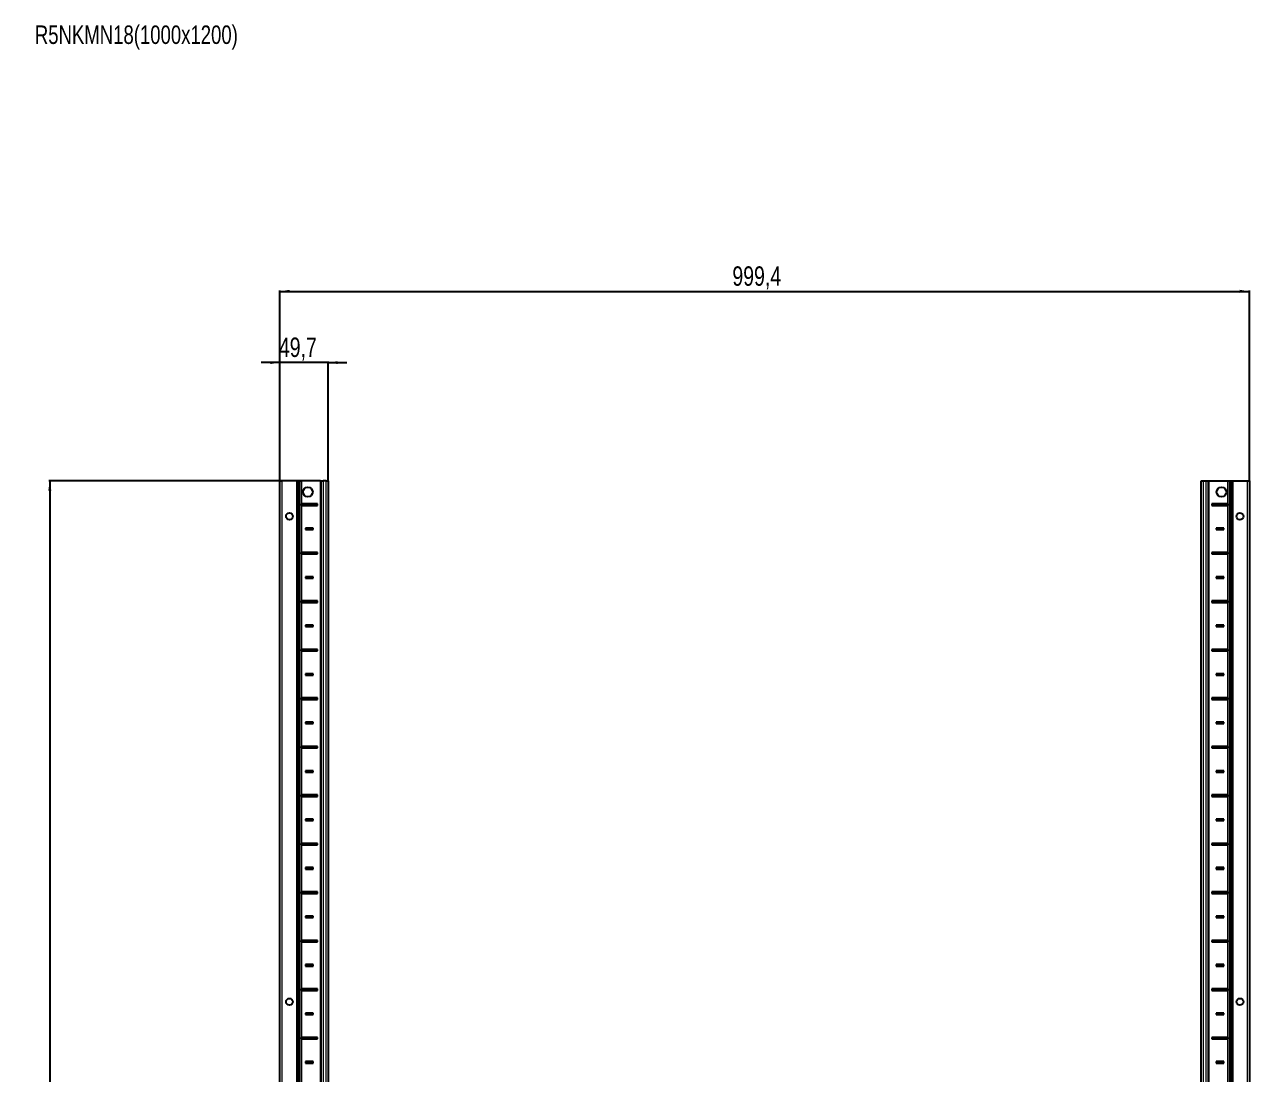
# Model space of a CAD drawing. Header units: millimetres. Extents: x -199 to 5173, y -2447 to 1507.
# Drawn here: x -199 to 1063, y 235 to 1318 of the extents above; entities that cross this region are included whole.
import ezdxf

# ---------------------------------------------------------------- set-up
doc = ezdxf.new("R2010")
doc.units = ezdxf.units.MM
doc.layers.add('FORMAT', color=7, linetype='Continuous')
doc.styles.add('SLDTEXTSTYLE0', font='TXT', dxfattribs={"width": 0.75})
doc.dimstyles.new('SLDDIMSTYLE0', dxfattribs={"dimtxt": 20, "dimasz": 10, "dimexe": 0, "dimexo": 0.0625, "dimgap": 5, "dimtad": 2, "dimdec": 1, "dimrnd": 1e-09, "dimzin": 12, "dimdsep": 46, "dimtxsty": 'SLDTEXTSTYLE0', "dimsah": 1, "dimcen": 0.09, "dimadec": 0, "dimazin": 3, "dimtfac": 1, "dimtofl": 0, "dimtmove": 0, "dimatfit": 3, "dimfxl": 0, "dimfrac": 2, "dimtolj": 1, "dimtzin": 12, "dimarcsym": 0})
doc.dimstyles.new('SLDDIMSTYLE1', dxfattribs={"dimtxt": 20, "dimasz": 10, "dimexe": 0, "dimexo": 0.0625, "dimgap": 5, "dimtad": 2, "dimdec": 1, "dimrnd": 1e-09, "dimzin": 12, "dimdsep": 46, "dimtxsty": 'SLDTEXTSTYLE0', "dimsah": 1, "dimcen": 0.09, "dimadec": 0, "dimazin": 3, "dimtfac": 1, "dimtmove": 0, "dimatfit": 0, "dimfxl": 0, "dimfrac": 2, "dimtolj": 1, "dimtzin": 12, "dimarcsym": 0})

# ---------------------------------------------------------------- blocks, each defined once
blk = doc.blocks.new('_D')
at = {"layer": 'FORMAT'}
for p, q in [((86.4, 847.2), (-174.2, 847.2)), ((-173.2, 847.2), (-173.2, -851.8)), ((86.4, -851.8), (-174.2, -851.8))]:
    blk.add_line(p, q, dxfattribs=at)
for points in [[(-173.2, 847.2), (-174.7, 837.2), (-171.6, 837.2)], [(-173.2, -851.8), (-171.6, -841.8), (-174.7, -841.8)]]:
    blk.add_solid(points, dxfattribs=at)
at = {"layer": 'FORMAT', "insert": (-198.9, -31.8), "char_height": 20, "attachment_point": 1, "rotation": 90, "style": 'SLDTEXTSTYLE0'}
blk.add_mtext('1699', dxfattribs=at)
blk = doc.blocks.new('_D_1')
at = {"layer": 'FORMAT'}
for p, q in [((64, 847.2), (64, 1043.6)), ((64, 1042.6), (1063.4, 1042.6)), ((1063.4, 847.2), (1063.4, 1043.6))]:
    blk.add_line(p, q, dxfattribs=at)
for points in [[(64, 1042.6), (74, 1041.1), (74, 1044.2)], [(1063.4, 1042.6), (1053.4, 1044.2), (1053.4, 1041.1)]]:
    blk.add_solid(points, dxfattribs=at)
at = {"layer": 'FORMAT', "insert": (530.4, 1068.4), "char_height": 20, "attachment_point": 1, "style": 'SLDTEXTSTYLE0'}
blk.add_mtext('999,4', dxfattribs=at)
blk = doc.blocks.new('_D_2')
at = {"layer": 'FORMAT'}
for p, q in [((64, 969.2), (44.7, 969.2)), ((64, 847.2), (64, 970.2)), ((113.7, 969.2), (64, 969.2)), ((113.7, 847.2), (113.7, 970.2)), ((113.7, 969.2), (132.9, 969.2))]:
    blk.add_line(p, q, dxfattribs=at)
for points in [[(64, 969.2), (54, 970.7), (54, 967.7)], [(113.7, 969.2), (123.7, 967.7), (123.7, 970.7)]]:
    blk.add_solid(points, dxfattribs=at)
at = {"layer": 'FORMAT', "insert": (63, 995), "char_height": 20, "attachment_point": 1, "style": 'SLDTEXTSTYLE0'}
blk.add_mtext('49,7', dxfattribs=at)

msp = doc.modelspace()

# ---------------------------------------------------------------- linework, layer by layer
at = {"color": 7, "linetype": 'Continuous', "lineweight": 25}
for p, q in [((63.98, -851.79), (63.98, 847.21)), ((63.98, 847.21), (65.98, 847.21)), ((81.33, 847.21), (65.98, 847.21)), ((81.33, 847.21), (81.98, 847.21)), ((81.98, -851.79), (81.98, 847.21)), ((81.98, 847.21), (82.56, 847.21)), ((83.77, 847.21), (82.56, 847.21)), ((83.77, -851.79), (83.77, 847.21)), ((83.8, 847.21), (83.77, 847.21)), ((83.8, -851.79), (83.8, 847.21)), ((85.01, 847.21), (83.8, 847.21)), ((85.01, 847.21), (86.42, 847.21)), ((105.83, 847.21), (86.42, 847.21)), ((105.83, 847.21), (106.48, 847.21)), ((106.48, -851.79), (106.48, 847.21)), ((106.48, 847.21), (108.48, 847.21)), ((111.68, 847.21), (108.48, 847.21)), ((111.68, 847.21), (113.68, 847.21)), ((113.68, 847.21), (113.68, -851.79)), ((1013.68, -851.79), (1013.68, 847.21)), ((1013.68, 847.21), (1015.68, 847.21)), ((1015.68, 847.21), (1018.88, 847.21)), ((1018.88, 847.21), (1020.88, 847.21)), ((1020.88, 847.21), (1020.88, -851.79)), ((1020.88, 847.21), (1021.53, 847.21)), ((1021.53, 847.21), (1040.93, 847.21)), ((1040.93, 847.21), (1042.34, 847.21)), ((1042.34, 847.21), (1043.55, 847.21)), ((1043.55, 847.21), (1043.55, -851.79)), ((1043.55, 847.21), (1043.58, 847.21)), ((1043.58, 847.21), (1043.58, -851.79)), ((1043.58, 847.21), (1044.79, 847.21)), ((1044.79, 847.21), (1045.38, 847.21)), ((1045.38, 847.21), (1045.38, -851.79)), ((1045.38, 847.21), (1046.03, 847.21)), ((1046.03, 847.21), (1061.38, 847.21)), ((1061.38, 847.21), (1063.38, 847.21)), ((1063.38, 847.21), (1063.38, -851.79)), ((85.93, 823.35), (85.93, 822.06)), ((86.58, 822.71), (85.93, 823.35)), ((86.58, 822.71), (85.93, 822.06)), ((102.83, 823.46), (86.42, 823.46)), ((86.42, 821.96), (102.83, 821.96)), ((102.08, 822.71), (86.58, 822.71)), ((102.08, 822.71), (102.83, 823.46)), ((102.08, 822.71), (102.83, 821.96)), ((102.83, 821.96), (102.83, 823.46)), ((1040.93, 823.46), (1024.53, 823.46)), ((1024.53, 823.46), (1024.53, 821.96)), ((1025.28, 822.71), (1024.53, 823.46)), ((1025.28, 822.71), (1024.53, 821.96)), ((1024.53, 821.96), (1040.93, 821.96)), ((1025.28, 822.71), (1040.78, 822.71)), ((1040.78, 822.71), (1041.42, 823.35)), ((1040.78, 822.71), (1041.42, 822.06)), ((1041.42, 822.06), (1041.42, 823.35)), ((98.33, 798.46), (90.33, 798.46)), ((90.33, 798.46), (90.33, 796.96)), ((91.08, 797.71), (90.33, 798.46)), ((91.08, 797.71), (90.33, 796.96)), ((90.33, 796.96), (98.33, 796.96)), ((97.58, 797.71), (91.08, 797.71)), ((97.58, 797.71), (98.33, 798.46)), ((97.58, 797.71), (98.33, 796.96)), ((98.33, 796.96), (98.33, 798.46)), ((1037.03, 798.46), (1029.03, 798.46)), ((1029.03, 798.46), (1029.03, 796.96)), ((1029.78, 797.71), (1029.03, 798.46)), ((1029.78, 797.71), (1029.03, 796.96)), ((1029.03, 796.96), (1037.03, 796.96)), ((1029.78, 797.71), (1036.28, 797.71)), ((1036.28, 797.71), (1037.03, 798.46)), ((1036.28, 797.71), (1037.03, 796.96)), ((1037.03, 796.96), (1037.03, 798.46)), ((85.93, 773.35), (85.93, 772.06)), ((86.58, 772.71), (85.93, 773.35)), ((86.58, 772.71), (85.93, 772.06)), ((102.83, 773.46), (86.42, 773.46)), ((86.42, 771.96), (102.83, 771.96)), ((102.08, 772.71), (86.58, 772.71)), ((102.08, 772.71), (102.83, 773.46)), ((102.08, 772.71), (102.83, 771.96)), ((102.83, 771.96), (102.83, 773.46)), ((1040.93, 773.46), (1024.53, 773.46)), ((1024.53, 773.46), (1024.53, 771.96)), ((1025.28, 772.71), (1024.53, 773.46)), ((1025.28, 772.71), (1024.53, 771.96)), ((1024.53, 771.96), (1040.93, 771.96)), ((1025.28, 772.71), (1040.78, 772.71)), ((1040.78, 772.71), (1041.42, 773.35)), ((1040.78, 772.71), (1041.42, 772.06)), ((1041.42, 772.06), (1041.42, 773.35)), ((98.33, 748.46), (90.33, 748.46)), ((90.33, 748.46), (90.33, 746.96)), ((91.08, 747.71), (90.33, 748.46)), ((91.08, 747.71), (90.33, 746.96)), ((90.33, 746.96), (98.33, 746.96)), ((97.58, 747.71), (91.08, 747.71)), ((97.58, 747.71), (98.33, 748.46)), ((97.58, 747.71), (98.33, 746.96)), ((98.33, 746.96), (98.33, 748.46)), ((1037.03, 748.46), (1029.03, 748.46)), ((1029.03, 748.46), (1029.03, 746.96)), ((1029.78, 747.71), (1029.03, 748.46)), ((1029.78, 747.71), (1029.03, 746.96)), ((1029.03, 746.96), (1037.03, 746.96)), ((1029.78, 747.71), (1036.28, 747.71)), ((1036.28, 747.71), (1037.03, 748.46)), ((1036.28, 747.71), (1037.03, 746.96)), ((1037.03, 746.96), (1037.03, 748.46)), ((85.93, 723.35), (85.93, 722.06)), ((86.58, 722.71), (85.93, 723.35)), ((86.58, 722.71), (85.93, 722.06)), ((102.83, 723.46), (86.42, 723.46)), ((86.42, 721.96), (102.83, 721.96)), ((102.08, 722.71), (86.58, 722.71)), ((102.08, 722.71), (102.83, 723.46)), ((102.08, 722.71), (102.83, 721.96)), ((102.83, 721.96), (102.83, 723.46)), ((1025.28, 722.71), (1024.53, 723.46)), ((1040.93, 723.46), (1024.53, 723.46)), ((1024.53, 723.46), (1024.53, 721.96)), ((1025.28, 722.71), (1024.53, 721.96)), ((1024.53, 721.96), (1040.93, 721.96)), ((1025.28, 722.71), (1040.78, 722.71)), ((1040.78, 722.71), (1041.42, 723.35)), ((1040.78, 722.71), (1041.42, 722.06)), ((1041.42, 722.06), (1041.42, 723.35)), ((98.33, 698.46), (90.33, 698.46)), ((90.33, 698.46), (90.33, 696.96)), ((91.08, 697.71), (90.33, 698.46)), ((91.08, 697.71), (90.33, 696.96)), ((90.33, 696.96), (98.33, 696.96)), ((97.58, 697.71), (91.08, 697.71)), ((97.58, 697.71), (98.33, 698.46)), ((97.58, 697.71), (98.33, 696.96)), ((98.33, 696.96), (98.33, 698.46)), ((1037.03, 698.46), (1029.03, 698.46)), ((1029.03, 698.46), (1029.03, 696.96)), ((1029.78, 697.71), (1029.03, 698.46)), ((1029.78, 697.71), (1029.03, 696.96)), ((1029.03, 696.96), (1037.03, 696.96)), ((1029.78, 697.71), (1036.28, 697.71)), ((1036.28, 697.71), (1037.03, 698.46)), ((1036.28, 697.71), (1037.03, 696.96)), ((1037.03, 696.96), (1037.03, 698.46)), ((85.93, 673.35), (85.93, 672.06)), ((86.58, 672.71), (85.93, 673.35)), ((86.58, 672.71), (85.93, 672.06)), ((102.83, 673.46), (86.42, 673.46)), ((86.42, 671.96), (102.83, 671.96)), ((102.08, 672.71), (86.58, 672.71)), ((102.08, 672.71), (102.83, 673.46)), ((102.08, 672.71), (102.83, 671.96)), ((102.83, 671.96), (102.83, 673.46)), ((1040.93, 673.46), (1024.53, 673.46)), ((1024.53, 673.46), (1024.53, 671.96)), ((1025.28, 672.71), (1024.53, 673.46)), ((1025.28, 672.71), (1024.53, 671.96)), ((1024.53, 671.96), (1040.93, 671.96)), ((1025.28, 672.71), (1040.78, 672.71)), ((1040.78, 672.71), (1041.42, 673.35)), ((1040.78, 672.71), (1041.42, 672.06)), ((1041.42, 672.06), (1041.42, 673.35)), ((98.33, 648.46), (90.33, 648.46)), ((90.33, 648.46), (90.33, 646.96)), ((91.08, 647.71), (90.33, 648.46)), ((91.08, 647.71), (90.33, 646.96)), ((90.33, 646.96), (98.33, 646.96)), ((97.58, 647.71), (91.08, 647.71)), ((97.58, 647.71), (98.33, 648.46)), ((97.58, 647.71), (98.33, 646.96)), ((98.33, 646.96), (98.33, 648.46)), ((1037.03, 648.46), (1029.03, 648.46)), ((1029.03, 648.46), (1029.03, 646.96)), ((1029.78, 647.71), (1029.03, 648.46)), ((1029.78, 647.71), (1029.03, 646.96)), ((1029.03, 646.96), (1037.03, 646.96)), ((1029.78, 647.71), (1036.28, 647.71)), ((1036.28, 647.71), (1037.03, 648.46)), ((1036.28, 647.71), (1037.03, 646.96)), ((1037.03, 646.96), (1037.03, 648.46)), ((85.93, 623.35), (85.93, 622.06)), ((86.58, 622.71), (85.93, 623.35)), ((86.58, 622.71), (85.93, 622.06)), ((102.83, 623.46), (86.42, 623.46)), ((86.42, 621.96), (102.83, 621.96)), ((102.08, 622.71), (86.58, 622.71)), ((102.08, 622.71), (102.83, 623.46)), ((102.08, 622.71), (102.83, 621.96)), ((102.83, 621.96), (102.83, 623.46)), ((1040.93, 623.46), (1024.53, 623.46)), ((1024.53, 623.46), (1024.53, 621.96)), ((1025.28, 622.71), (1024.53, 623.46)), ((1025.28, 622.71), (1024.53, 621.96)), ((1024.53, 621.96), (1040.93, 621.96)), ((1025.28, 622.71), (1040.78, 622.71)), ((1040.78, 622.71), (1041.42, 623.35)), ((1040.78, 622.71), (1041.42, 622.06)), ((1041.42, 622.06), (1041.42, 623.35)), ((98.33, 598.46), (90.33, 598.46)), ((90.33, 598.46), (90.33, 596.96)), ((91.08, 597.71), (90.33, 598.46)), ((91.08, 597.71), (90.33, 596.96)), ((90.33, 596.96), (98.33, 596.96)), ((97.58, 597.71), (91.08, 597.71)), ((97.58, 597.71), (98.33, 598.46)), ((97.58, 597.71), (98.33, 596.96)), ((98.33, 596.96), (98.33, 598.46)), ((1037.03, 598.46), (1029.03, 598.46)), ((1029.03, 598.46), (1029.03, 596.96)), ((1029.78, 597.71), (1029.03, 598.46)), ((1029.78, 597.71), (1029.03, 596.96)), ((1029.03, 596.96), (1037.03, 596.96)), ((1029.78, 597.71), (1036.28, 597.71)), ((1036.28, 597.71), (1037.03, 598.46)), ((1036.28, 597.71), (1037.03, 596.96)), ((1037.03, 596.96), (1037.03, 598.46)), ((85.93, 573.35), (85.93, 572.06)), ((86.58, 572.71), (85.93, 573.35)), ((86.58, 572.71), (85.93, 572.06)), ((102.83, 573.46), (86.42, 573.46)), ((86.42, 571.96), (102.83, 571.96)), ((102.08, 572.71), (86.58, 572.71)), ((102.08, 572.71), (102.83, 573.46)), ((102.08, 572.71), (102.83, 571.96)), ((102.83, 571.96), (102.83, 573.46)), ((1040.93, 573.46), (1024.53, 573.46)), ((1024.53, 573.46), (1024.53, 571.96)), ((1025.28, 572.71), (1024.53, 573.46)), ((1025.28, 572.71), (1024.53, 571.96)), ((1024.53, 571.96), (1040.93, 571.96)), ((1025.28, 572.71), (1040.78, 572.71)), ((1040.78, 572.71), (1041.42, 573.35)), ((1040.78, 572.71), (1041.42, 572.06)), ((1041.42, 572.06), (1041.42, 573.35)), ((98.33, 548.46), (90.33, 548.46)), ((90.33, 548.46), (90.33, 546.96)), ((91.08, 547.71), (90.33, 548.46)), ((91.08, 547.71), (90.33, 546.96)), ((90.33, 546.96), (98.33, 546.96)), ((97.58, 547.71), (91.08, 547.71)), ((97.58, 547.71), (98.33, 548.46)), ((97.58, 547.71), (98.33, 546.96)), ((98.33, 546.96), (98.33, 548.46)), ((1037.03, 548.46), (1029.03, 548.46)), ((1029.03, 548.46), (1029.03, 546.96)), ((1029.78, 547.71), (1029.03, 548.46)), ((1029.78, 547.71), (1029.03, 546.96)), ((1029.03, 546.96), (1037.03, 546.96)), ((1029.78, 547.71), (1036.28, 547.71)), ((1036.28, 547.71), (1037.03, 548.46)), ((1036.28, 547.71), (1037.03, 546.96)), ((1037.03, 546.96), (1037.03, 548.46)), ((85.93, 523.35), (85.93, 522.06)), ((86.58, 522.71), (85.93, 523.35)), ((86.58, 522.71), (85.93, 522.06)), ((102.83, 523.46), (86.42, 523.46)), ((86.42, 521.96), (102.83, 521.96)), ((102.08, 522.71), (86.58, 522.71)), ((102.08, 522.71), (102.83, 523.46)), ((102.08, 522.71), (102.83, 521.96)), ((102.83, 521.96), (102.83, 523.46)), ((1040.93, 523.46), (1024.53, 523.46)), ((1024.53, 523.46), (1024.53, 521.96)), ((1025.28, 522.71), (1024.53, 523.46)), ((1025.28, 522.71), (1024.53, 521.96)), ((1024.53, 521.96), (1040.93, 521.96)), ((1025.28, 522.71), (1040.78, 522.71)), ((1040.78, 522.71), (1041.42, 523.35)), ((1040.78, 522.71), (1041.42, 522.06)), ((1041.42, 522.06), (1041.42, 523.35)), ((98.33, 498.46), (90.33, 498.46)), ((90.33, 498.46), (90.33, 496.96)), ((91.08, 497.71), (90.33, 498.46)), ((91.08, 497.71), (90.33, 496.96)), ((90.33, 496.96), (98.33, 496.96)), ((97.58, 497.71), (91.08, 497.71)), ((97.58, 497.71), (98.33, 498.46)), ((97.58, 497.71), (98.33, 496.96)), ((98.33, 496.96), (98.33, 498.46)), ((1037.03, 498.46), (1029.03, 498.46)), ((1029.03, 498.46), (1029.03, 496.96)), ((1029.78, 497.71), (1029.03, 498.46)), ((1029.78, 497.71), (1029.03, 496.96)), ((1029.03, 496.96), (1037.03, 496.96)), ((1029.78, 497.71), (1036.28, 497.71)), ((1036.28, 497.71), (1037.03, 498.46)), ((1036.28, 497.71), (1037.03, 496.96)), ((1037.03, 496.96), (1037.03, 498.46)), ((85.93, 473.35), (85.93, 472.06)), ((86.58, 472.71), (85.93, 473.35)), ((86.58, 472.71), (85.93, 472.06)), ((102.83, 473.46), (86.42, 473.46)), ((86.42, 471.96), (102.83, 471.96)), ((102.08, 472.71), (86.58, 472.71)), ((102.08, 472.71), (102.83, 473.46)), ((102.08, 472.71), (102.83, 471.96)), ((102.83, 471.96), (102.83, 473.46)), ((1040.93, 473.46), (1024.53, 473.46)), ((1024.53, 473.46), (1024.53, 471.96)), ((1025.28, 472.71), (1024.53, 473.46)), ((1025.28, 472.71), (1024.53, 471.96)), ((1024.53, 471.96), (1040.93, 471.96)), ((1025.28, 472.71), (1040.78, 472.71)), ((1040.78, 472.71), (1041.42, 473.35)), ((1040.78, 472.71), (1041.42, 472.06)), ((1041.42, 472.06), (1041.42, 473.35)), ((98.33, 448.46), (90.33, 448.46)), ((90.33, 448.46), (90.33, 446.96)), ((91.08, 447.71), (90.33, 448.46)), ((91.08, 447.71), (90.33, 446.96)), ((90.33, 446.96), (98.33, 446.96)), ((97.58, 447.71), (91.08, 447.71)), ((97.58, 447.71), (98.33, 448.46)), ((97.58, 447.71), (98.33, 446.96)), ((98.33, 446.96), (98.33, 448.46)), ((1037.03, 448.46), (1029.03, 448.46)), ((1029.03, 448.46), (1029.03, 446.96)), ((1029.78, 447.71), (1029.03, 448.46)), ((1029.78, 447.71), (1029.03, 446.96)), ((1029.03, 446.96), (1037.03, 446.96)), ((1029.78, 447.71), (1036.28, 447.71)), ((1036.28, 447.71), (1037.03, 448.46)), ((1036.28, 447.71), (1037.03, 446.96)), ((1037.03, 446.96), (1037.03, 448.46)), ((85.93, 423.35), (85.93, 422.06)), ((86.58, 422.71), (85.93, 423.35)), ((86.58, 422.71), (85.93, 422.06)), ((102.83, 423.46), (86.42, 423.46)), ((86.42, 421.96), (102.83, 421.96)), ((102.08, 422.71), (86.58, 422.71)), ((102.08, 422.71), (102.83, 423.46)), ((102.08, 422.71), (102.83, 421.96)), ((102.83, 421.96), (102.83, 423.46)), ((1040.93, 423.46), (1024.53, 423.46)), ((1024.53, 423.46), (1024.53, 421.96)), ((1025.28, 422.71), (1024.53, 423.46)), ((1025.28, 422.71), (1024.53, 421.96)), ((1024.53, 421.96), (1040.93, 421.96)), ((1025.28, 422.71), (1040.78, 422.71)), ((1040.78, 422.71), (1041.42, 423.35)), ((1040.78, 422.71), (1041.42, 422.06)), ((1041.42, 422.06), (1041.42, 423.35)), ((98.33, 398.46), (90.33, 398.46)), ((90.33, 398.46), (90.33, 396.96)), ((91.08, 397.71), (90.33, 398.46)), ((91.08, 397.71), (90.33, 396.96)), ((90.33, 396.96), (98.33, 396.96)), ((97.58, 397.71), (91.08, 397.71)), ((97.58, 397.71), (98.33, 398.46)), ((97.58, 397.71), (98.33, 396.96)), ((98.33, 396.96), (98.33, 398.46)), ((1037.03, 398.46), (1029.03, 398.46)), ((1029.03, 398.46), (1029.03, 396.96)), ((1029.78, 397.71), (1029.03, 398.46)), ((1029.78, 397.71), (1029.03, 396.96)), ((1029.03, 396.96), (1037.03, 396.96)), ((1029.78, 397.71), (1036.28, 397.71)), ((1036.28, 397.71), (1037.03, 398.46)), ((1036.28, 397.71), (1037.03, 396.96)), ((1037.03, 396.96), (1037.03, 398.46)), ((85.93, 373.35), (85.93, 372.06)), ((86.58, 372.71), (85.93, 373.35)), ((86.58, 372.71), (85.93, 372.06)), ((102.83, 373.46), (86.42, 373.46)), ((86.42, 371.96), (102.83, 371.96)), ((102.08, 372.71), (86.58, 372.71)), ((102.08, 372.71), (102.83, 373.46)), ((102.08, 372.71), (102.83, 371.96)), ((102.83, 371.96), (102.83, 373.46)), ((1040.93, 373.46), (1024.53, 373.46)), ((1024.53, 373.46), (1024.53, 371.96)), ((1025.28, 372.71), (1024.53, 373.46)), ((1025.28, 372.71), (1024.53, 371.96)), ((1024.53, 371.96), (1040.93, 371.96)), ((1025.28, 372.71), (1040.78, 372.71)), ((1040.78, 372.71), (1041.42, 373.35)), ((1040.78, 372.71), (1041.42, 372.06)), ((1041.42, 372.06), (1041.42, 373.35)), ((98.33, 348.46), (90.33, 348.46)), ((90.33, 348.46), (90.33, 346.96)), ((91.08, 347.71), (90.33, 348.46)), ((91.08, 347.71), (90.33, 346.96)), ((90.33, 346.96), (98.33, 346.96)), ((97.58, 347.71), (91.08, 347.71)), ((97.58, 347.71), (98.33, 348.46)), ((97.58, 347.71), (98.33, 346.96)), ((98.33, 346.96), (98.33, 348.46)), ((1037.03, 348.46), (1029.03, 348.46)), ((1029.03, 348.46), (1029.03, 346.96)), ((1029.78, 347.71), (1029.03, 348.46)), ((1029.78, 347.71), (1029.03, 346.96)), ((1029.03, 346.96), (1037.03, 346.96)), ((1029.78, 347.71), (1036.28, 347.71)), ((1036.28, 347.71), (1037.03, 348.46)), ((1036.28, 347.71), (1037.03, 346.96)), ((1037.03, 346.96), (1037.03, 348.46)), ((85.93, 323.35), (85.93, 322.06)), ((86.58, 322.71), (85.93, 323.35)), ((86.58, 322.71), (85.93, 322.06)), ((102.83, 323.46), (86.42, 323.46)), ((86.42, 321.96), (102.83, 321.96)), ((102.08, 322.71), (86.58, 322.71)), ((102.08, 322.71), (102.83, 323.46)), ((102.08, 322.71), (102.83, 321.96)), ((102.83, 321.96), (102.83, 323.46)), ((1040.93, 323.46), (1024.53, 323.46)), ((1024.53, 323.46), (1024.53, 321.96)), ((1025.28, 322.71), (1024.53, 323.46)), ((1025.28, 322.71), (1024.53, 321.96)), ((1024.53, 321.96), (1040.93, 321.96)), ((1025.28, 322.71), (1040.78, 322.71)), ((1040.78, 322.71), (1041.42, 323.35)), ((1040.78, 322.71), (1041.42, 322.06)), ((1041.42, 322.06), (1041.42, 323.35)), ((98.33, 298.46), (90.33, 298.46)), ((90.33, 298.46), (90.33, 296.96)), ((91.08, 297.71), (90.33, 298.46)), ((91.08, 297.71), (90.33, 296.96)), ((90.33, 296.96), (98.33, 296.96)), ((97.58, 297.71), (91.08, 297.71)), ((97.58, 297.71), (98.33, 298.46)), ((97.58, 297.71), (98.33, 296.96)), ((98.33, 296.96), (98.33, 298.46)), ((1037.03, 298.46), (1029.03, 298.46)), ((1029.03, 298.46), (1029.03, 296.96)), ((1029.78, 297.71), (1029.03, 298.46)), ((1029.78, 297.71), (1029.03, 296.96)), ((1029.03, 296.96), (1037.03, 296.96)), ((1029.78, 297.71), (1036.28, 297.71)), ((1036.28, 297.71), (1037.03, 298.46)), ((1036.28, 297.71), (1037.03, 296.96)), ((1037.03, 296.96), (1037.03, 298.46)), ((85.93, 273.35), (85.93, 272.06)), ((86.58, 272.71), (85.93, 273.35)), ((86.58, 272.71), (85.93, 272.06)), ((102.83, 273.46), (86.42, 273.46)), ((86.42, 271.96), (102.83, 271.96)), ((102.08, 272.71), (86.58, 272.71)), ((102.08, 272.71), (102.83, 273.46)), ((102.08, 272.71), (102.83, 271.96)), ((102.83, 271.96), (102.83, 273.46)), ((1040.93, 273.46), (1024.53, 273.46)), ((1024.53, 273.46), (1024.53, 271.96)), ((1025.28, 272.71), (1024.53, 273.46)), ((1025.28, 272.71), (1024.53, 271.96)), ((1024.53, 271.96), (1040.93, 271.96)), ((1025.28, 272.71), (1040.78, 272.71)), ((1040.78, 272.71), (1041.42, 273.35)), ((1040.78, 272.71), (1041.42, 272.06)), ((1041.42, 272.06), (1041.42, 273.35)), ((98.33, 248.46), (90.33, 248.46)), ((90.33, 248.46), (90.33, 246.96)), ((91.08, 247.71), (90.33, 248.46)), ((91.08, 247.71), (90.33, 246.96)), ((90.33, 246.96), (98.33, 246.96)), ((97.58, 247.71), (91.08, 247.71)), ((97.58, 247.71), (98.33, 248.46)), ((97.58, 247.71), (98.33, 246.96)), ((98.33, 246.96), (98.33, 248.46)), ((1037.03, 248.46), (1029.03, 248.46)), ((1029.03, 248.46), (1029.03, 246.96)), ((1029.78, 247.71), (1029.03, 248.46)), ((1029.78, 247.71), (1029.03, 246.96)), ((1029.03, 246.96), (1037.03, 246.96)), ((1029.78, 247.71), (1036.28, 247.71)), ((1036.28, 247.71), (1037.03, 248.46)), ((1036.28, 247.71), (1037.03, 246.96)), ((1037.03, 246.96), (1037.03, 248.46))]:
    msp.add_line(p, q, dxfattribs=at)
at = {"color": 8, "linetype": 'Continuous', "lineweight": 18}
for p, q in [((65.98, 847.21), (65.98, -851.79)), ((81.33, -851.79), (81.33, 847.21)), ((82.56, 847.21), (82.56, -851.79)), ((85.01, -851.79), (85.01, 847.21)), ((86.42, 847.21), (86.42, 823.46)), ((105.83, -851.79), (105.83, 847.21)), ((108.48, 847.21), (108.48, -851.79)), ((111.68, -851.79), (111.68, 847.21)), ((1015.68, 847.21), (1015.68, -851.79)), ((1018.88, -851.79), (1018.88, 847.21)), ((1021.53, 847.21), (1021.53, -851.79)), ((1040.93, 823.46), (1040.93, 847.21)), ((1042.34, 847.21), (1042.34, -851.79)), ((1044.79, -851.79), (1044.79, 847.21)), ((1046.03, 847.21), (1046.03, -851.79)), ((1061.38, -851.79), (1061.38, 847.21)), ((86.42, 821.96), (86.42, 773.46)), ((1040.93, 773.46), (1040.93, 821.96)), ((86.42, 771.96), (86.42, 723.46)), ((1040.93, 723.46), (1040.93, 771.96)), ((86.42, 721.96), (86.42, 673.46)), ((1040.93, 673.46), (1040.93, 721.96)), ((86.42, 671.96), (86.42, 623.46)), ((1040.93, 623.46), (1040.93, 671.96)), ((86.42, 621.96), (86.42, 573.46)), ((1040.93, 573.46), (1040.93, 621.96)), ((86.42, 571.96), (86.42, 523.46)), ((1040.93, 523.46), (1040.93, 571.96)), ((86.42, 521.96), (86.42, 473.46)), ((1040.93, 473.46), (1040.93, 521.96)), ((86.42, 471.96), (86.42, 423.46)), ((1040.93, 423.46), (1040.93, 471.96)), ((86.42, 421.96), (86.42, 373.46)), ((1040.93, 373.46), (1040.93, 421.96)), ((86.42, 371.96), (86.42, 323.46)), ((1040.93, 323.46), (1040.93, 371.96)), ((86.42, 321.96), (86.42, 273.46)), ((1040.93, 273.46), (1040.93, 321.96)), ((86.42, 271.96), (86.42, 223.46)), ((1040.93, 223.46), (1040.93, 271.96))]:
    msp.add_line(p, q, dxfattribs=at)
at = {"color": 7, "linetype": 'Continuous', "lineweight": 25}
for centre, radius in [((92.83, 835.71), 5), ((1034.53, 835.71), 5), ((73.83, 810.71), 3.5), ((1053.53, 810.71), 3.5), ((73.83, 310.21), 3.5), ((1053.53, 310.21), 3.5)]:
    msp.add_circle(centre, radius, dxfattribs=at)
for centre, start_param, end_param in [((86.42, 819.99), 0, 0.2482694), ((86.42, 825.42), 2.8933233, 3.1415927), ((1040.93, 819.99), 6.0349159, 6.2831853), ((1040.93, 825.42), 3.1415927, 3.389862), ((86.42, 769.99), 0, 0.2482694), ((86.42, 775.42), 2.8933233, 3.1415927), ((1040.93, 769.99), 6.0349159, 6.2831853), ((1040.93, 775.42), 3.1415927, 3.389862), ((86.42, 719.99), 0, 0.2482694), ((86.42, 725.42), 2.8933233, 3.1415927), ((1040.93, 719.99), 6.0349159, 6.2831853), ((1040.93, 725.42), 3.1415927, 3.389862), ((86.42, 669.99), 0, 0.2482694), ((86.42, 675.42), 2.8933233, 3.1415927), ((1040.93, 669.99), 6.0349159, 6.2831853), ((1040.93, 675.42), 3.1415927, 3.389862), ((86.42, 619.99), 0, 0.2482694), ((86.42, 625.42), 2.8933233, 3.1415927), ((1040.93, 619.99), 6.0349159, 6.2831853), ((1040.93, 625.42), 3.1415927, 3.389862), ((86.42, 569.99), 0, 0.2482694), ((86.42, 575.42), 2.8933233, 3.1415927), ((1040.93, 569.99), 6.0349159, 6.2831853), ((1040.93, 575.42), 3.1415927, 3.389862), ((86.42, 519.99), 0, 0.2482694), ((86.42, 525.42), 2.8933233, 3.1415927), ((1040.93, 519.99), 6.0349159, 6.2831853), ((1040.93, 525.42), 3.1415927, 3.389862), ((86.42, 469.99), 0, 0.2482694), ((86.42, 475.42), 2.8933233, 3.1415927), ((1040.93, 469.99), 6.0349159, 6.2831853), ((1040.93, 475.42), 3.1415927, 3.389862), ((86.42, 419.99), 0, 0.2482694), ((86.42, 425.42), 2.8933233, 3.1415927), ((1040.93, 419.99), 6.0349159, 6.2831853), ((1040.93, 425.42), 3.1415927, 3.389862), ((86.42, 369.99), 0, 0.2482694), ((86.42, 375.42), 2.8933233, 3.1415927), ((1040.93, 369.99), 6.0349159, 6.2831853), ((1040.93, 375.42), 3.1415927, 3.389862), ((86.42, 319.99), 0, 0.2482694), ((86.42, 325.42), 2.8933233, 3.1415927), ((1040.93, 319.99), 6.0349159, 6.2831853), ((1040.93, 325.42), 3.1415927, 3.389862), ((86.42, 269.99), 0, 0.2482694), ((86.42, 275.42), 2.8933233, 3.1415927), ((1040.93, 269.99), 6.0349159, 6.2831853), ((1040.93, 275.42), 3.1415927, 3.389862)]:
    msp.add_ellipse(centre, major_axis=(0, 3.46), ratio=0.5773503, start_param=start_param, end_param=end_param, dxfattribs=at)

# ---------------------------------------------------------------- texts
at = {"layer": 'FORMAT', "insert": (-188.55, 1316.75), "char_height": 19.05, "attachment_point": 1, "style": 'SLDTEXTSTYLE0'}
msp.add_mtext('R5NKMN18(1000x1200)', dxfattribs=at)

# ---------------------------------------------------------------- dimensions: what is measured, and where the dimension line sits
at = {"layer": 'FORMAT'}
for base, p1, p2, angle, picture, middle in [((1063.38, 1042.62), (63.98, 847.21), (1063.38, 847.21), 0, '_D_1', (563.68, 1042.62)), ((-173.15, -851.79), (86.42, 847.21), (86.42, -851.79), 90, '_D', (-173.15, -2.29))]:
    dim = msp.add_linear_dim(base=base, p1=p1, p2=p2, angle=angle, dimstyle='SLDDIMSTYLE0', dxfattribs=at)
    dim.commit()
    dim.dimension.update_dxf_attribs({"geometry": picture, "text_midpoint": middle, "dimtype": 160})
dim = msp.add_linear_dim(base=(63.98, 969.21), p1=(113.68, 847.21), p2=(63.98, 847.21), dimstyle='SLDDIMSTYLE1', dxfattribs=at)
dim.commit()
dim.dimension.update_dxf_attribs({"geometry": '_D_2', "text_midpoint": (88.83, 969.21), "dimtype": 160})

doc.saveas('drawing.dxf')
